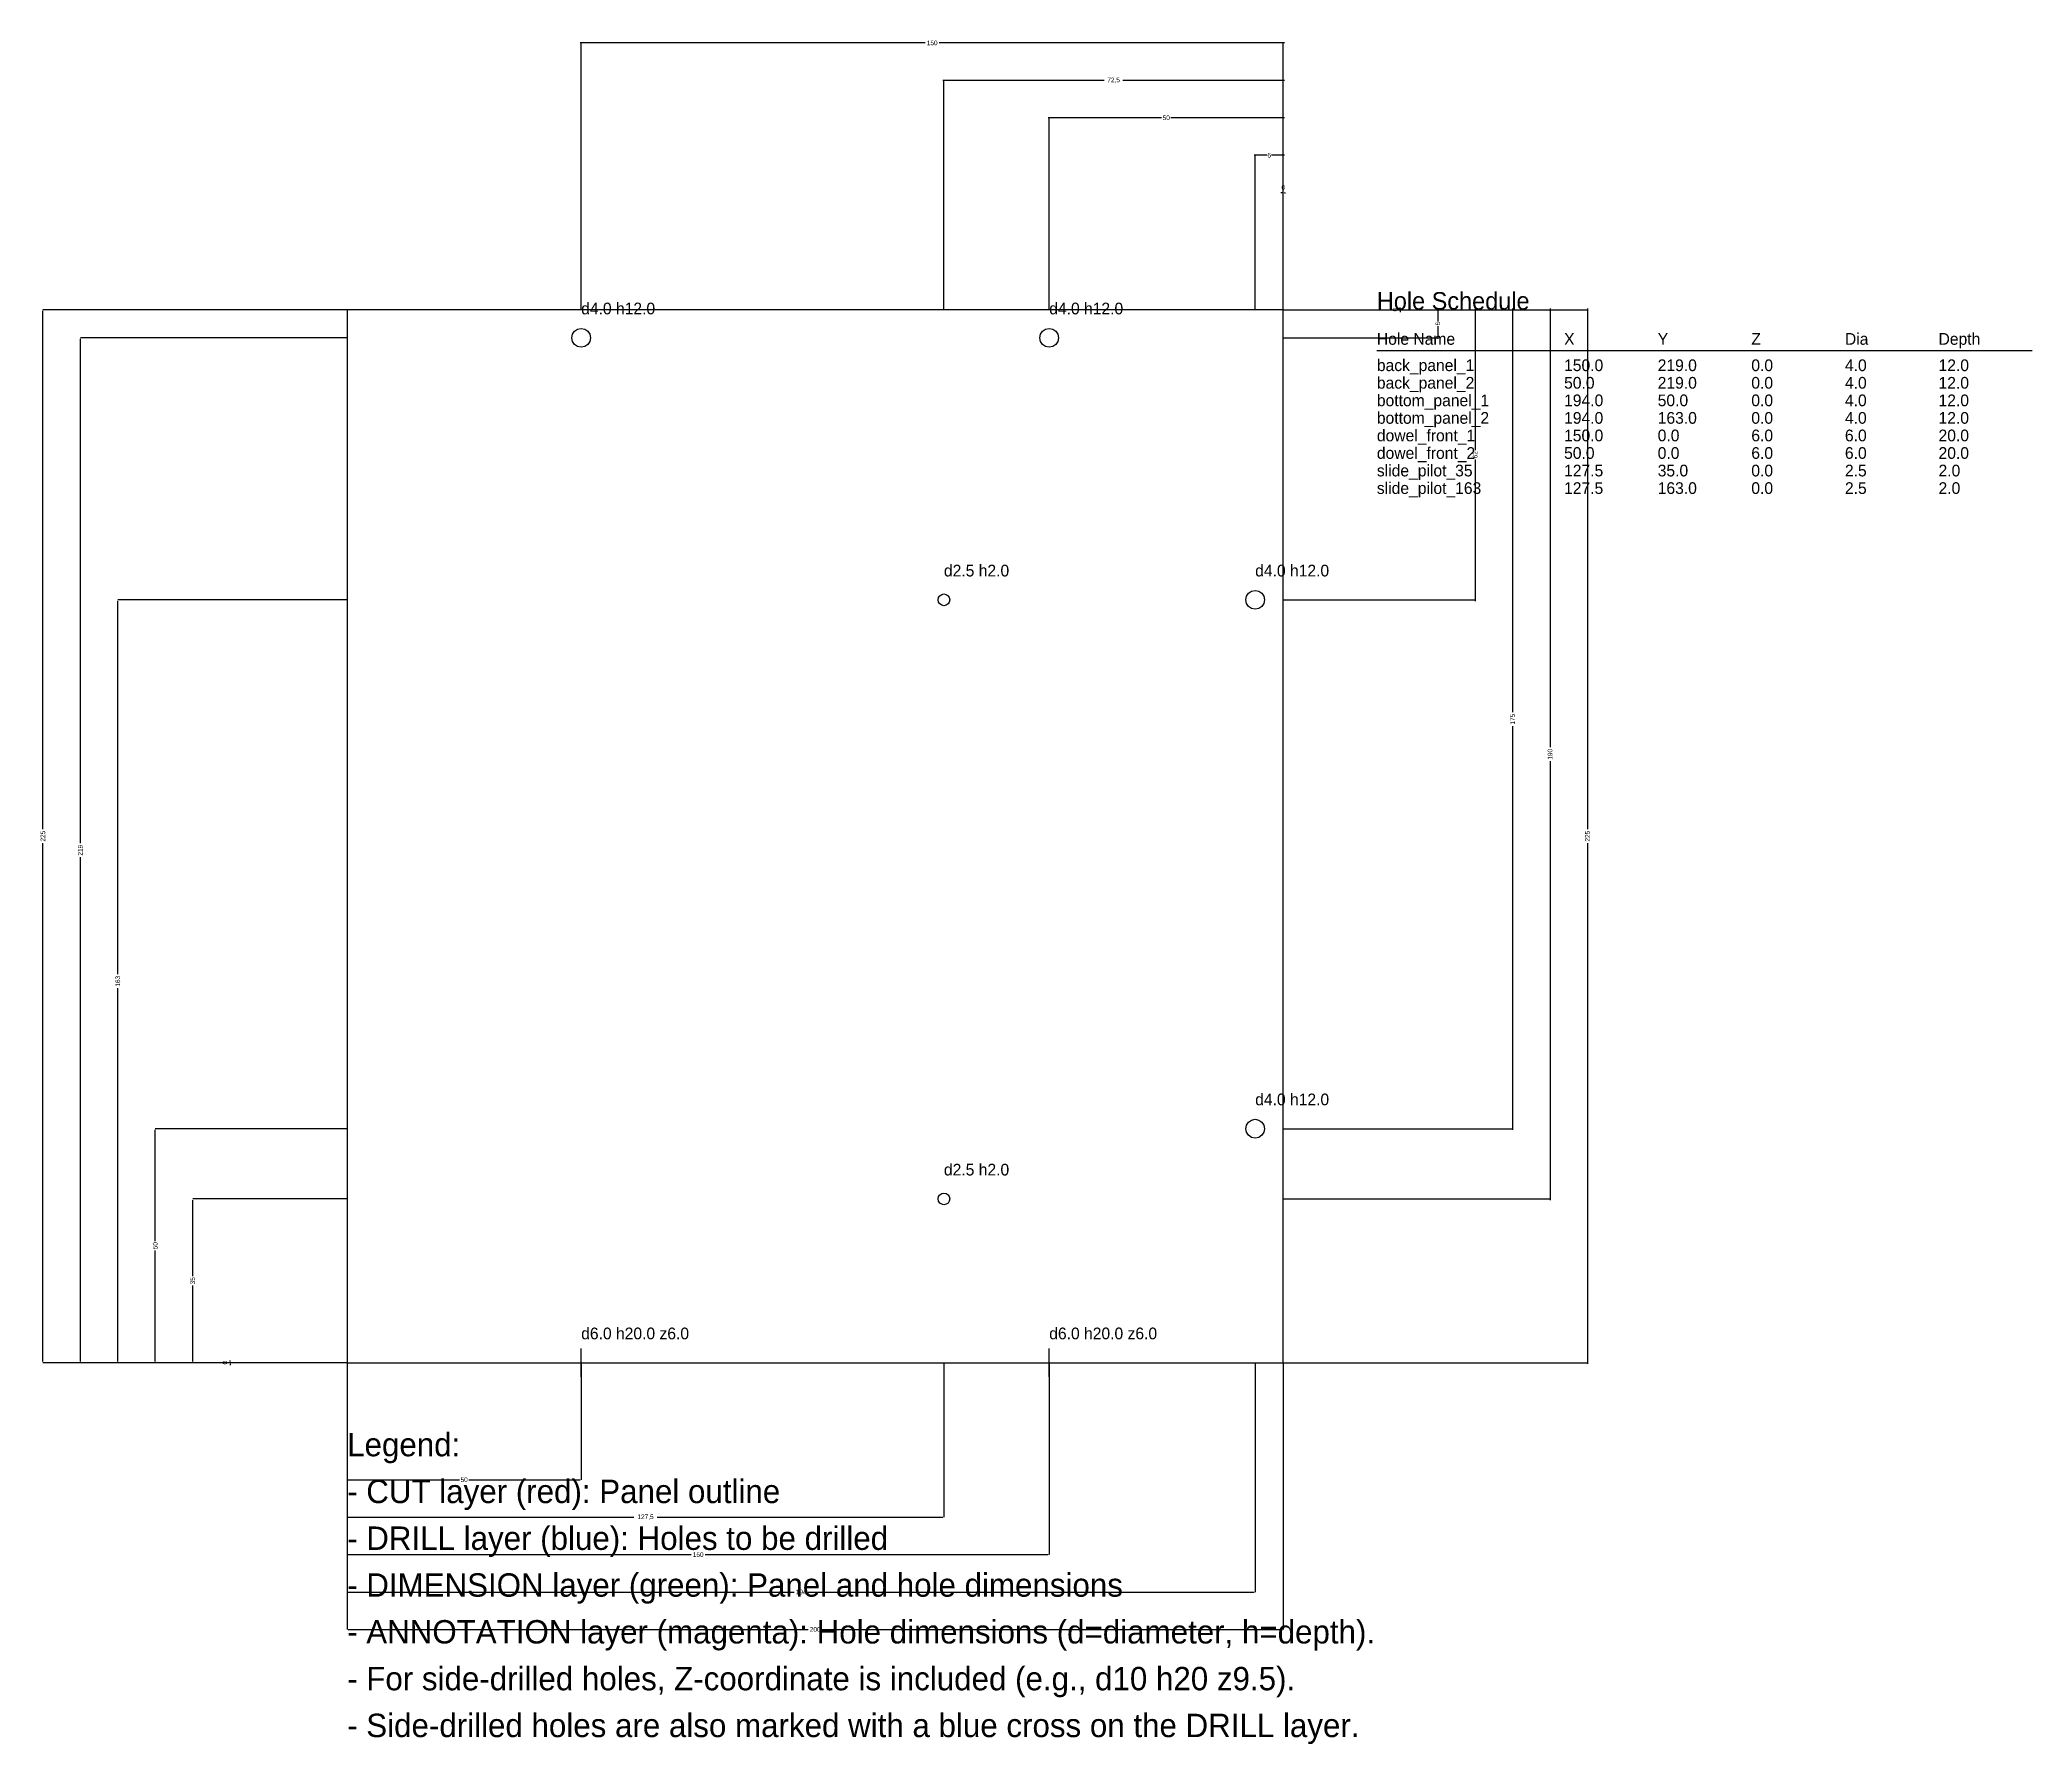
# Model space of a CAD drawing. Header units: millimetres. Extents: x -66 to 360, y -82 to 283.
import ezdxf

# ---------------------------------------------------------------- set-up
doc = ezdxf.new("R2010")
doc.units = ezdxf.units.MM
for name, color, linetype in [('ANNOTATION', 6, 'CONTINUOUS'), ('CUT', 1, 'CONTINUOUS'), ('DIMENSION', 3, 'CONTINUOUS'), ('DRILL', 5, 'CONTINUOUS')]:
    doc.layers.add(name, color=color, linetype=linetype)
doc.dimstyles.get("Standard").update_dxf_attribs({"dimtxt": 2.5, "dimasz": 2.5, "dimexe": 1.25, "dimexo": 0.625, "dimtad": 1, "dimcen": 2.5, "dimazin": 3, "dimtfac": 1, "dimtmove": 0, "dimatfit": 3})

# ---------------------------------------------------------------- blocks, each defined once
blk = doc.blocks.new('_CLOSEDFILLED')
at = {"color": 0, "linetype": 'BYBLOCK'}
blk.add_solid([(-1, 0.2), (0, 0), (-1, -0.2)], dxfattribs=at)
blk = doc.blocks.new('*D1')
for p, q in [((0, 0), (0, -25)), ((50, 0), (50, -25)), ((0.25, -25), (24, -25)), ((26, -25), (49.75, -25))]:
    blk.add_line(p, q)
at = {"layer": 'Defpoints'}
for p in [(0, 0), (50, 0), (0, -25)]:
    blk.add_point(p, dxfattribs=at)
at = {"layer": 'DIMENSION', "xscale": 0.25, "yscale": 0.25, "rotation": 180}
blk.add_blockref('_CLOSEDFILLED', (0, -25), dxfattribs=at)
at = {"layer": 'DIMENSION', "xscale": 0.25, "yscale": 0.25}
blk.add_blockref('_CLOSEDFILLED', (50, -25), dxfattribs=at)
at = {"layer": 'DIMENSION', "insert": (25, -25), "char_height": 1, "attachment_point": 5}
blk.add_mtext('50', dxfattribs=at)
blk = doc.blocks.new('*D2')
for p, q in [((0, 0), (0, -33)), ((127.5, 0), (127.5, -33)), ((0.25, -33), (61.25, -33)), ((66.25, -33), (127.25, -33))]:
    blk.add_line(p, q)
at = {"layer": 'Defpoints'}
for p in [(0, 0), (127.5, 0), (0, -33)]:
    blk.add_point(p, dxfattribs=at)
at = {"layer": 'DIMENSION', "xscale": 0.25, "yscale": 0.25, "rotation": 180}
blk.add_blockref('_CLOSEDFILLED', (0, -33), dxfattribs=at)
at = {"layer": 'DIMENSION', "xscale": 0.25, "yscale": 0.25}
blk.add_blockref('_CLOSEDFILLED', (127.5, -33), dxfattribs=at)
at = {"layer": 'DIMENSION', "insert": (63.75, -33), "char_height": 1, "attachment_point": 5}
blk.add_mtext('127,5', dxfattribs=at)
blk = doc.blocks.new('*D3')
for p, q in [((0, 0), (0, -41)), ((150, 0), (150, -41)), ((0.25, -41), (73.5, -41)), ((76.5, -41), (149.75, -41))]:
    blk.add_line(p, q)
at = {"layer": 'Defpoints'}
for p in [(0, 0), (150, 0), (0, -41)]:
    blk.add_point(p, dxfattribs=at)
at = {"layer": 'DIMENSION', "xscale": 0.25, "yscale": 0.25, "rotation": 180}
blk.add_blockref('_CLOSEDFILLED', (0, -41), dxfattribs=at)
at = {"layer": 'DIMENSION', "xscale": 0.25, "yscale": 0.25}
blk.add_blockref('_CLOSEDFILLED', (150, -41), dxfattribs=at)
at = {"layer": 'DIMENSION', "insert": (75, -41), "char_height": 1, "attachment_point": 5}
blk.add_mtext('150', dxfattribs=at)
blk = doc.blocks.new('*D4')
for p, q in [((0, 0), (0, -49)), ((194, 0), (194, -49)), ((0.25, -49), (95.5, -49)), ((98.5, -49), (193.75, -49))]:
    blk.add_line(p, q)
at = {"layer": 'Defpoints'}
for p in [(0, 0), (194, 0), (0, -49)]:
    blk.add_point(p, dxfattribs=at)
at = {"layer": 'DIMENSION', "xscale": 0.25, "yscale": 0.25, "rotation": 180}
blk.add_blockref('_CLOSEDFILLED', (0, -49), dxfattribs=at)
at = {"layer": 'DIMENSION', "xscale": 0.25, "yscale": 0.25}
blk.add_blockref('_CLOSEDFILLED', (194, -49), dxfattribs=at)
at = {"layer": 'DIMENSION', "insert": (97, -49), "char_height": 1, "attachment_point": 5}
blk.add_mtext('194', dxfattribs=at)
blk = doc.blocks.new('*D5')
for p, q in [((0, 0), (0, -57)), ((200, 0), (200, -57)), ((0.25, -57), (98.5, -57)), ((101.5, -57), (199.75, -57))]:
    blk.add_line(p, q)
at = {"layer": 'Defpoints'}
for p in [(0, 0), (200, 0), (0, -57)]:
    blk.add_point(p, dxfattribs=at)
at = {"layer": 'DIMENSION', "xscale": 0.25, "yscale": 0.25, "rotation": 180}
blk.add_blockref('_CLOSEDFILLED', (0, -57), dxfattribs=at)
at = {"layer": 'DIMENSION', "xscale": 0.25, "yscale": 0.25}
blk.add_blockref('_CLOSEDFILLED', (200, -57), dxfattribs=at)
at = {"layer": 'DIMENSION', "insert": (100, -57), "char_height": 1, "attachment_point": 5}
blk.add_mtext('200', dxfattribs=at)
blk = doc.blocks.new('*D6')
for p, q in [((199.75, 250), (199.5, 250)), ((200, 225), (200, 250)), ((200, 225), (200, 250)), ((200, 250), (200, 250)), ((200.25, 250), (200.5, 250))]:
    blk.add_line(p, q)
at = {"layer": 'Defpoints'}
for p in [(200, 250), (200, 225), (200, 225)]:
    blk.add_point(p, dxfattribs=at)
at = {"layer": 'DIMENSION', "xscale": 0.25, "yscale": 0.25}
blk.add_blockref('_CLOSEDFILLED', (200, 250), dxfattribs=at)
at = {"layer": 'DIMENSION', "xscale": 0.25, "yscale": 0.25, "rotation": 180}
blk.add_blockref('_CLOSEDFILLED', (200, 250), dxfattribs=at)
at = {"layer": 'DIMENSION', "insert": (200, 251.125), "char_height": 1, "attachment_point": 5}
blk.add_mtext('0', dxfattribs=at)
blk = doc.blocks.new('*D7')
for p, q in [((196.5, 258), (193.75, 258)), ((194, 225), (194, 258)), ((200.25, 258), (197.5, 258)), ((200, 225), (200, 258))]:
    blk.add_line(p, q)
at = {"layer": 'Defpoints'}
for p in [(200, 258), (194, 225), (200, 225)]:
    blk.add_point(p, dxfattribs=at)
at = {"layer": 'DIMENSION', "xscale": 0.25, "yscale": 0.25}
blk.add_blockref('_CLOSEDFILLED', (194, 258), dxfattribs=at)
at = {"layer": 'DIMENSION', "xscale": 0.25, "yscale": 0.25, "rotation": 180}
blk.add_blockref('_CLOSEDFILLED', (200, 258), dxfattribs=at)
at = {"layer": 'DIMENSION', "insert": (197, 258), "char_height": 1, "attachment_point": 5}
blk.add_mtext('6', dxfattribs=at)
blk = doc.blocks.new('*D8')
for p, q in [((174, 266), (149.75, 266)), ((150, 225), (150, 266)), ((200.25, 266), (176, 266)), ((200, 225), (200, 266))]:
    blk.add_line(p, q)
at = {"layer": 'Defpoints'}
for p in [(200, 266), (150, 225), (200, 225)]:
    blk.add_point(p, dxfattribs=at)
at = {"layer": 'DIMENSION', "xscale": 0.25, "yscale": 0.25}
blk.add_blockref('_CLOSEDFILLED', (150, 266), dxfattribs=at)
at = {"layer": 'DIMENSION', "xscale": 0.25, "yscale": 0.25, "rotation": 180}
blk.add_blockref('_CLOSEDFILLED', (200, 266), dxfattribs=at)
at = {"layer": 'DIMENSION', "insert": (175, 266), "char_height": 1, "attachment_point": 5}
blk.add_mtext('50', dxfattribs=at)
blk = doc.blocks.new('*D9')
for p, q in [((161.75, 274), (127.25, 274)), ((127.5, 225), (127.5, 274)), ((200.25, 274), (165.75, 274)), ((200, 225), (200, 274))]:
    blk.add_line(p, q)
at = {"layer": 'Defpoints'}
for p in [(200, 274), (127.5, 225), (200, 225)]:
    blk.add_point(p, dxfattribs=at)
at = {"layer": 'DIMENSION', "xscale": 0.25, "yscale": 0.25}
blk.add_blockref('_CLOSEDFILLED', (127.5, 274), dxfattribs=at)
at = {"layer": 'DIMENSION', "xscale": 0.25, "yscale": 0.25, "rotation": 180}
blk.add_blockref('_CLOSEDFILLED', (200, 274), dxfattribs=at)
at = {"layer": 'DIMENSION', "insert": (163.75, 274), "char_height": 1, "attachment_point": 5}
blk.add_mtext('72,5', dxfattribs=at)
blk = doc.blocks.new('*D10')
for p, q in [((123.5, 282), (49.75, 282)), ((50, 225), (50, 282)), ((200.25, 282), (126.5, 282)), ((200, 225), (200, 282))]:
    blk.add_line(p, q)
at = {"layer": 'Defpoints'}
for p in [(200, 282), (50, 225), (200, 225)]:
    blk.add_point(p, dxfattribs=at)
at = {"layer": 'DIMENSION', "xscale": 0.25, "yscale": 0.25}
blk.add_blockref('_CLOSEDFILLED', (50, 282), dxfattribs=at)
at = {"layer": 'DIMENSION', "xscale": 0.25, "yscale": 0.25, "rotation": 180}
blk.add_blockref('_CLOSEDFILLED', (200, 282), dxfattribs=at)
at = {"layer": 'DIMENSION', "insert": (125, 282), "char_height": 1, "attachment_point": 5}
blk.add_mtext('150', dxfattribs=at)
blk = doc.blocks.new('*D11')
for p, q in [((-25, 0.25), (-25, 0.5)), ((0, 0), (-25, 0)), ((0, 0), (-25, 0)), ((-25, 0), (-25, 0)), ((-25, -0.25), (-25, -0.5))]:
    blk.add_line(p, q)
at = {"layer": 'Defpoints'}
for p in [(-25, 0), (0, 0), (0, 0)]:
    blk.add_point(p, dxfattribs=at)
at = {"layer": 'DIMENSION', "xscale": 0.25, "yscale": 0.25}
for rotation in [270, 90]:
    blk.add_blockref('_CLOSEDFILLED', (-25, 0), dxfattribs=dict(at, rotation=rotation))
at = {"layer": 'DIMENSION', "insert": (-26.125, 0), "char_height": 1, "attachment_point": 5, "rotation": 90}
blk.add_mtext('0', dxfattribs=at)
blk = doc.blocks.new('*D12')
for p, q in [((0, 35), (-33, 35)), ((-33, 18.5), (-33, 34.75)), ((-33, 0.25), (-33, 16.5)), ((0, 0), (-33, 0))]:
    blk.add_line(p, q)
at = {"layer": 'Defpoints'}
for p in [(0, 35), (-33, 0), (0, 0)]:
    blk.add_point(p, dxfattribs=at)
at = {"layer": 'DIMENSION', "xscale": 0.25, "yscale": 0.25}
for p, rotation in [((-33, 35), 90), ((-33, 0), 270)]:
    blk.add_blockref('_CLOSEDFILLED', p, dxfattribs=dict(at, rotation=rotation))
at = {"layer": 'DIMENSION', "insert": (-33, 17.5), "char_height": 1, "attachment_point": 5, "rotation": 90}
blk.add_mtext('35', dxfattribs=at)
blk = doc.blocks.new('*D13')
for p, q in [((0, 50), (-41, 50)), ((-41, 26), (-41, 49.75)), ((-41, 0.25), (-41, 24)), ((0, 0), (-41, 0))]:
    blk.add_line(p, q)
at = {"layer": 'Defpoints'}
for p in [(0, 50), (-41, 0), (0, 0)]:
    blk.add_point(p, dxfattribs=at)
at = {"layer": 'DIMENSION', "xscale": 0.25, "yscale": 0.25}
for p, rotation in [((-41, 50), 90), ((-41, 0), 270)]:
    blk.add_blockref('_CLOSEDFILLED', p, dxfattribs=dict(at, rotation=rotation))
at = {"layer": 'DIMENSION', "insert": (-41, 25), "char_height": 1, "attachment_point": 5, "rotation": 90}
blk.add_mtext('50', dxfattribs=at)
blk = doc.blocks.new('*D14')
for p, q in [((0, 163), (-49, 163)), ((-49, 83), (-49, 162.75)), ((-49, 0.25), (-49, 80)), ((0, 0), (-49, 0))]:
    blk.add_line(p, q)
at = {"layer": 'Defpoints'}
for p in [(0, 163), (-49, 0), (0, 0)]:
    blk.add_point(p, dxfattribs=at)
at = {"layer": 'DIMENSION', "xscale": 0.25, "yscale": 0.25}
for p, rotation in [((-49, 163), 90), ((-49, 0), 270)]:
    blk.add_blockref('_CLOSEDFILLED', p, dxfattribs=dict(at, rotation=rotation))
at = {"layer": 'DIMENSION', "insert": (-49, 81.5), "char_height": 1, "attachment_point": 5, "rotation": 90}
blk.add_mtext('163', dxfattribs=at)
blk = doc.blocks.new('*D15')
for p, q in [((0, 219), (-57, 219)), ((-57, 111), (-57, 218.75)), ((-57, 0.25), (-57, 108)), ((0, 0), (-57, 0))]:
    blk.add_line(p, q)
at = {"layer": 'Defpoints'}
for p in [(0, 219), (-57, 0), (0, 0)]:
    blk.add_point(p, dxfattribs=at)
at = {"layer": 'DIMENSION', "xscale": 0.25, "yscale": 0.25}
for p, rotation in [((-57, 219), 90), ((-57, 0), 270)]:
    blk.add_blockref('_CLOSEDFILLED', p, dxfattribs=dict(at, rotation=rotation))
at = {"layer": 'DIMENSION', "insert": (-57, 109.5), "char_height": 1, "attachment_point": 5, "rotation": 90}
blk.add_mtext('219', dxfattribs=at)
blk = doc.blocks.new('*D16')
for p, q in [((0, 225), (-65, 225)), ((-65, 114), (-65, 224.75)), ((-65, 0.25), (-65, 111)), ((0, 0), (-65, 0))]:
    blk.add_line(p, q)
at = {"layer": 'Defpoints'}
for p in [(0, 225), (-65, 0), (0, 0)]:
    blk.add_point(p, dxfattribs=at)
at = {"layer": 'DIMENSION', "xscale": 0.25, "yscale": 0.25}
for p, rotation in [((-65, 225), 90), ((-65, 0), 270)]:
    blk.add_blockref('_CLOSEDFILLED', p, dxfattribs=dict(at, rotation=rotation))
at = {"layer": 'DIMENSION', "insert": (-65, 112.5), "char_height": 1, "attachment_point": 5, "rotation": 90}
blk.add_mtext('225', dxfattribs=at)
blk = doc.blocks.new('*D17')
for p, q in [((200, 225), (225, 225)), ((200, 225), (225, 225)), ((225, 225.25), (225, 225.5)), ((225, 225), (225, 225)), ((225, 224.75), (225, 224.5))]:
    blk.add_line(p, q)
at = {"layer": 'Defpoints'}
for p in [(200, 225), (200, 225), (225, 225)]:
    blk.add_point(p, dxfattribs=at)
at = {"layer": 'DIMENSION', "xscale": 0.25, "yscale": 0.25}
for rotation in [270, 90]:
    blk.add_blockref('_CLOSEDFILLED', (225, 225), dxfattribs=dict(at, rotation=rotation))
at = {"layer": 'DIMENSION', "insert": (223.875, 225), "char_height": 1, "attachment_point": 5, "rotation": 90}
blk.add_mtext('0', dxfattribs=at)
blk = doc.blocks.new('*D18')
for p, q in [((200, 225), (233, 225)), ((233, 225.25), (233, 222.5)), ((233, 221.5), (233, 218.75)), ((200, 219), (233, 219))]:
    blk.add_line(p, q)
at = {"layer": 'Defpoints'}
for p in [(200, 225), (233, 225), (200, 219)]:
    blk.add_point(p, dxfattribs=at)
at = {"layer": 'DIMENSION', "xscale": 0.25, "yscale": 0.25}
for p, rotation in [((233, 225), 270), ((233, 219), 90)]:
    blk.add_blockref('_CLOSEDFILLED', p, dxfattribs=dict(at, rotation=rotation))
at = {"layer": 'DIMENSION', "insert": (233, 222), "char_height": 1, "attachment_point": 5, "rotation": 90}
blk.add_mtext('6', dxfattribs=at)
blk = doc.blocks.new('*D19')
for p, q in [((200, 225), (241, 225)), ((241, 225.25), (241, 195)), ((241, 193), (241, 162.75)), ((200, 163), (241, 163))]:
    blk.add_line(p, q)
at = {"layer": 'Defpoints'}
for p in [(200, 225), (241, 225), (200, 163)]:
    blk.add_point(p, dxfattribs=at)
at = {"layer": 'DIMENSION', "xscale": 0.25, "yscale": 0.25}
for p, rotation in [((241, 225), 270), ((241, 163), 90)]:
    blk.add_blockref('_CLOSEDFILLED', p, dxfattribs=dict(at, rotation=rotation))
at = {"layer": 'DIMENSION', "insert": (241, 194), "char_height": 1, "attachment_point": 5, "rotation": 90}
blk.add_mtext('62', dxfattribs=at)
blk = doc.blocks.new('*D20')
for p, q in [((200, 225), (249, 225)), ((249, 225.25), (249, 139)), ((249, 136), (249, 49.75)), ((200, 50), (249, 50))]:
    blk.add_line(p, q)
at = {"layer": 'Defpoints'}
for p in [(200, 225), (249, 225), (200, 50)]:
    blk.add_point(p, dxfattribs=at)
at = {"layer": 'DIMENSION', "xscale": 0.25, "yscale": 0.25}
for p, rotation in [((249, 225), 270), ((249, 50), 90)]:
    blk.add_blockref('_CLOSEDFILLED', p, dxfattribs=dict(at, rotation=rotation))
at = {"layer": 'DIMENSION', "insert": (249, 137.5), "char_height": 1, "attachment_point": 5, "rotation": 90}
blk.add_mtext('175', dxfattribs=at)
blk = doc.blocks.new('*D21')
for p, q in [((200, 225), (257, 225)), ((257, 225.25), (257, 131.5)), ((257, 128.5), (257, 34.75)), ((200, 35), (257, 35))]:
    blk.add_line(p, q)
at = {"layer": 'Defpoints'}
for p in [(200, 225), (257, 225), (200, 35)]:
    blk.add_point(p, dxfattribs=at)
at = {"layer": 'DIMENSION', "xscale": 0.25, "yscale": 0.25}
for p, rotation in [((257, 225), 270), ((257, 35), 90)]:
    blk.add_blockref('_CLOSEDFILLED', p, dxfattribs=dict(at, rotation=rotation))
at = {"layer": 'DIMENSION', "insert": (257, 130), "char_height": 1, "attachment_point": 5, "rotation": 90}
blk.add_mtext('190', dxfattribs=at)
blk = doc.blocks.new('*D22')
for p, q in [((200, 225), (265, 225)), ((265, 225.25), (265, 114)), ((265, 111), (265, -0.25)), ((200, 0), (265, 0))]:
    blk.add_line(p, q)
at = {"layer": 'Defpoints'}
for p in [(200, 225), (265, 225), (200, 0)]:
    blk.add_point(p, dxfattribs=at)
at = {"layer": 'DIMENSION', "xscale": 0.25, "yscale": 0.25}
for p, rotation in [((265, 225), 270), ((265, 0), 90)]:
    blk.add_blockref('_CLOSEDFILLED', p, dxfattribs=dict(at, rotation=rotation))
at = {"layer": 'DIMENSION', "insert": (265, 112.5), "char_height": 1, "attachment_point": 5, "rotation": 90}
blk.add_mtext('225', dxfattribs=at)

msp = doc.modelspace()

# ---------------------------------------------------------------- linework, layer by layer
at = {"layer": 'ANNOTATION'}
msp.add_line((220, 216.25), (360, 216.25), dxfattribs=at)
at = {"layer": 'CUT'}
msp.add_lwpolyline([(0, 0), (200, 0), (200, 225), (0, 225)], close=True, dxfattribs=at)
at = {"layer": 'DRILL', "color": 5}
for p, q in [((47, 0), (53, 0)), ((50, -3), (50, 3)), ((147, 0), (153, 0)), ((150, -3), (150, 3))]:
    msp.add_line(p, q, dxfattribs=at)
at = {"layer": 'DRILL'}
for points in [[(48, 219), (48.1522, 219.765), (48.5858, 220.414), (49.2346, 220.848), (50, 221), (50.7654, 220.848), (51.4142, 220.414), (51.8478, 219.765), (52, 219), (51.8478, 218.235), (51.4142, 217.586), (50.7654, 217.152), (50, 217), (49.2346, 217.152), (48.5858, 217.586), (48.1522, 218.235)], [(148, 219), (148.152, 219.765), (148.586, 220.414), (149.235, 220.848), (150, 221), (150.765, 220.848), (151.414, 220.414), (151.848, 219.765), (152, 219), (151.848, 218.235), (151.414, 217.586), (150.765, 217.152), (150, 217), (149.235, 217.152), (148.586, 217.586), (148.152, 218.235)], [(126.25, 163), (126.345, 163.478), (126.616, 163.884), (127.022, 164.155), (127.5, 164.25), (127.978, 164.155), (128.384, 163.884), (128.655, 163.478), (128.75, 163), (128.655, 162.522), (128.384, 162.116), (127.978, 161.845), (127.5, 161.75), (127.022, 161.845), (126.616, 162.116), (126.345, 162.522)], [(192, 163), (192.152, 163.765), (192.586, 164.414), (193.235, 164.848), (194, 165), (194.765, 164.848), (195.414, 164.414), (195.848, 163.765), (196, 163), (195.848, 162.235), (195.414, 161.586), (194.765, 161.152), (194, 161), (193.235, 161.152), (192.586, 161.586), (192.152, 162.235)], [(192, 50), (192.152, 50.7654), (192.586, 51.4142), (193.235, 51.8478), (194, 52), (194.765, 51.8478), (195.414, 51.4142), (195.848, 50.7654), (196, 50), (195.848, 49.2346), (195.414, 48.5858), (194.765, 48.1522), (194, 48), (193.235, 48.1522), (192.586, 48.5858), (192.152, 49.2346)], [(126.25, 35), (126.345, 35.4784), (126.616, 35.8839), (127.022, 36.1548), (127.5, 36.25), (127.978, 36.1548), (128.384, 35.8839), (128.655, 35.4784), (128.75, 35), (128.655, 34.5216), (128.384, 34.1161), (127.978, 33.8451), (127.5, 33.75), (127.022, 33.8451), (126.616, 34.1161), (126.345, 34.5216)]]:
    msp.add_lwpolyline(points, close=True, dxfattribs=at)

# ---------------------------------------------------------------- texts
at = {"layer": 'ANNOTATION'}
for s, height, p in [('d4.0 h12.0', 2.5, (50, 224)), ('d4.0 h12.0', 2.5, (150, 224)), ('Hole Schedule', 3.75, (220, 225)), ('Hole Name', 2.5, (220, 217.5)), ('X', 2.5, (260, 217.5)), ('Y', 2.5, (280, 217.5)), ('Z', 2.5, (300, 217.5)), ('Dia', 2.5, (320, 217.5)), ('Depth', 2.5, (340, 217.5)), ('back_panel_1', 2.5, (220, 211.875)), ('150.0', 2.5, (260, 211.875)), ('219.0', 2.5, (280, 211.875)), ('0.0', 2.5, (300, 211.875)), ('4.0', 2.5, (320, 211.875)), ('12.0', 2.5, (340, 211.875)), ('back_panel_2', 2.5, (220, 208.125)), ('50.0', 2.5, (260, 208.125)), ('219.0', 2.5, (280, 208.125)), ('0.0', 2.5, (300, 208.125)), ('4.0', 2.5, (320, 208.125)), ('12.0', 2.5, (340, 208.125)), ('bottom_panel_1', 2.5, (220, 204.375)), ('194.0', 2.5, (260, 204.375)), ('50.0', 2.5, (280, 204.375)), ('0.0', 2.5, (300, 204.375)), ('4.0', 2.5, (320, 204.375)), ('12.0', 2.5, (340, 204.375)), ('bottom_panel_2', 2.5, (220, 200.625)), ('194.0', 2.5, (260, 200.625)), ('163.0', 2.5, (280, 200.625)), ('0.0', 2.5, (300, 200.625)), ('4.0', 2.5, (320, 200.625)), ('12.0', 2.5, (340, 200.625)), ('dowel_front_1', 2.5, (220, 196.875)), ('150.0', 2.5, (260, 196.875)), ('0.0', 2.5, (280, 196.875)), ('6.0', 2.5, (300, 196.875)), ('6.0', 2.5, (320, 196.875)), ('20.0', 2.5, (340, 196.875)), ('slide_pilot_35', 2.5, (220, 189.375)), ('dowel_front_2', 2.5, (220, 193.125)), ('50.0', 2.5, (260, 193.125)), ('127.5', 2.5, (260, 189.375)), ('35.0', 2.5, (280, 189.375)), ('0.0', 2.5, (280, 193.125)), ('0.0', 2.5, (300, 189.375)), ('6.0', 2.5, (300, 193.125)), ('2.5', 2.5, (320, 189.375)), ('6.0', 2.5, (320, 193.125)), ('20.0', 2.5, (340, 193.125)), ('2.0', 2.5, (340, 189.375)), ('slide_pilot_163', 2.5, (220, 185.625)), ('127.5', 2.5, (260, 185.625)), ('163.0', 2.5, (280, 185.625)), ('0.0', 2.5, (300, 185.625)), ('2.5', 2.5, (320, 185.625)), ('2.0', 2.5, (340, 185.625)), ('d2.5 h2.0', 2.5, (127.5, 168)), ('d4.0 h12.0', 2.5, (194, 168)), ('d4.0 h12.0', 2.5, (194, 55)), ('d2.5 h2.0', 2.5, (127.5, 40)), ('d6.0 h20.0 z6.0', 2.5, (50, 5)), ('d6.0 h20.0 z6.0', 2.5, (150, 5)), ('Legend:', 5, (0, -20)), ('- CUT layer (red): Panel outline', 5, (0, -30)), ('- DRILL layer (blue): Holes to be drilled', 5, (0, -40)), ('- DIMENSION layer (green): Panel and hole dimensions', 5, (0, -50)), ('- ANNOTATION layer (magenta): Hole dimensions (d=diameter, h=depth).', 5, (0, -60)), ('- For side-drilled holes, Z-coordinate is included (e.g., d10 h20 z9.5).', 5, (0, -70)), ('- Side-drilled holes are also marked with a blue cross on the DRILL layer.', 5, (0, -80))]:
    msp.add_text(s, height=height, dxfattribs=at).set_placement(p)

# ---------------------------------------------------------------- dimensions: what is measured, and where the dimension line sits
at = {"layer": 'DIMENSION'}
for base, p1, p2, picture, middle in [((200, 282), (200, 225), (50, 225), '*D10', (125, 282)), ((200, 274), (200, 225), (127.5, 225), '*D9', (163.75, 274)), ((200, 266), (200, 225), (150, 225), '*D8', (175, 266)), ((200, 258), (200, 225), (194, 225), '*D7', (197, 258)), ((200, 250), (200, 225), (200, 225), '*D6', (200, 251.125)), ((0, -25), (0, 0), (50, 0), '*D1', (25, -25)), ((0, -33), (0, 0), (127.5, 0), '*D2', (63.75, -33)), ((0, -41), (0, 0), (150, 0), '*D3', (75, -41)), ((0, -49), (0, 0), (194, 0), '*D4', (97, -49)), ((0, -57), (0, 0), (200, 0), '*D5', (100, -57))]:
    dim = msp.add_linear_dim(base=base, p1=p1, p2=p2, dimstyle='Standard', dxfattribs=at)
    dim.commit()
    dim.dimension.update_dxf_attribs({"geometry": picture, "text_midpoint": middle})
for base, p1, p2, picture, middle in [((-65, 0), (0, 0), (0, 225), '*D16', (-65, 112.5)), ((225, 225), (200, 225), (200, 225), '*D17', (223.875, 225)), ((233, 225), (200, 225), (200, 219), '*D18', (233, 222)), ((241, 225), (200, 225), (200, 163), '*D19', (241, 194)), ((249, 225), (200, 225), (200, 50), '*D20', (249, 137.5)), ((257, 225), (200, 225), (200, 35), '*D21', (257, 130)), ((265, 225), (200, 225), (200, 0), '*D22', (265, 112.5)), ((-57, 0), (0, 0), (0, 219), '*D15', (-57, 109.5)), ((-49, 0), (0, 0), (0, 163), '*D14', (-49, 81.5)), ((-41, 0), (0, 0), (0, 50), '*D13', (-41, 25)), ((-33, 0), (0, 0), (0, 35), '*D12', (-33, 17.5)), ((-25, 0), (0, 0), (0, 0), '*D11', (-26.125, 0))]:
    dim = msp.add_linear_dim(base=base, p1=p1, p2=p2, angle=90, dimstyle='Standard', dxfattribs=at)
    dim.commit()
    dim.dimension.update_dxf_attribs({"geometry": picture, "text_midpoint": middle})

doc.saveas('drawing.dxf')
